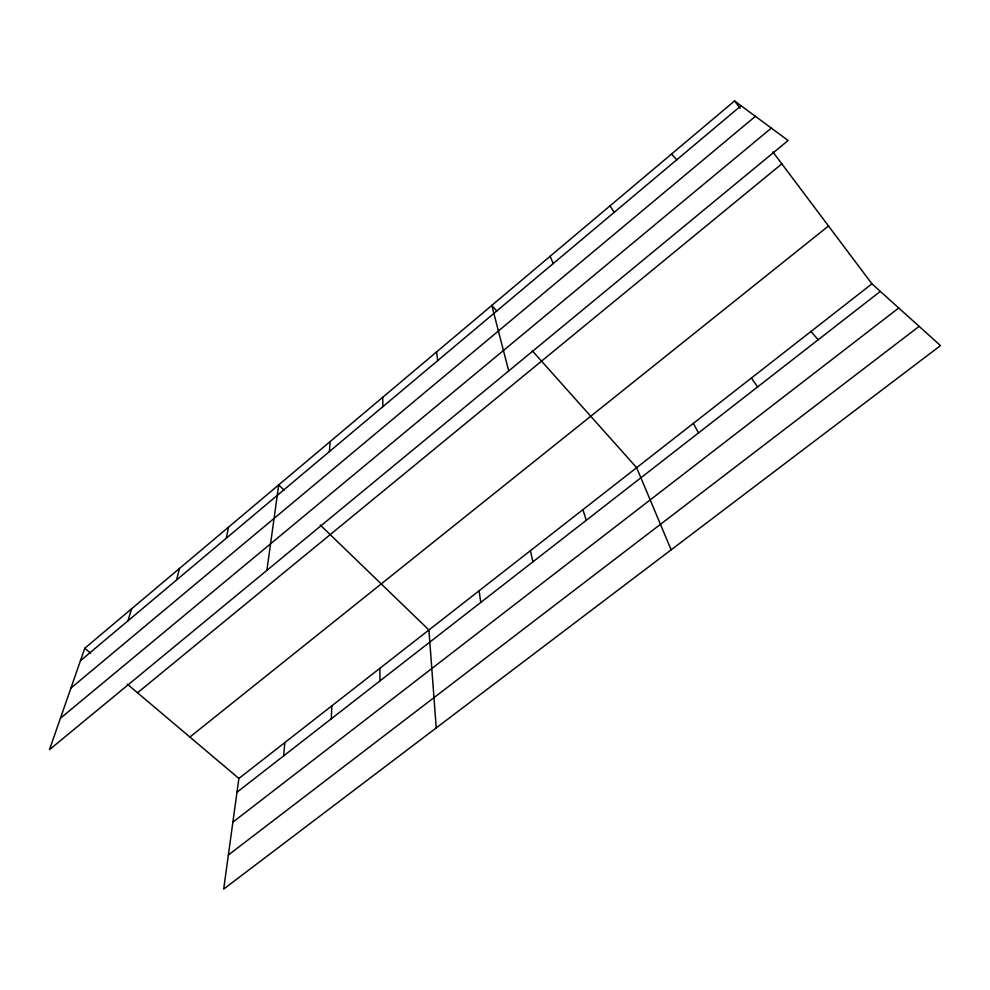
<?xml version="1.0" encoding="UTF-8"?>
<svg xmlns="http://www.w3.org/2000/svg" width="990" height="990" viewBox="0 0 990 990"><rect width="100%" height="100%" fill="white"/><g stroke="black" fill="none" stroke-linecap="round" stroke-linejoin="round"><path stroke-width="1.49" d="M331.279 718.802L331.836 705.833M329.435 451.564L330.078 441.639M283.623 755.902L284.86 742.537M266.879 570.376L278.71 484.902L284.118 490.137M871.943 283.833L238.887 778.462L223.678 889.07L940.5 345.609L871.943 283.833L772.856 151.891M226.302 538.214L228.529 527.163M176.542 580.016L179.524 568.446M127.933 620.854L131.62 608.788M84.793 648.227L49.5 749.64L788.114 140.518L734.58 100.931L84.793 648.227L90.573 653.115M80.438 660.751L741.077 105.744M70.909 688.124L755.395 116.325M60.415 718.282L771.334 128.106M137.523 692.79L781.84 163.857M189.882 737.043L828.506 225.992M237.006 792.198L880.333 291.382M232.885 822.146L898.734 307.977M228.356 855.014L919.141 326.354M127.302 684.152L238.887 778.462M320.216 524.985L428.918 629.986L436.231 727.922M671.48 154.094L676.776 159.761M496.819 311.046L491.807 305.415L508.712 370.941M532.298 350.794L636.644 467.676L671.146 549.821M810.921 331.502L818.198 339.756M734.58 100.931L740.099 108.269M751.398 378.007L757.622 386.917M610.026 205.846L614.184 212.343M693.322 423.386L698.532 432.902M550.143 256.274L553.237 263.55M582.924 509.652L586.278 520.294M530.417 550.675L532.917 561.837M479.098 590.77L480.781 602.427M436.578 351.933L437.691 360.62M382.685 397.324L382.907 406.643M379.838 668.324L379.999 680.873"/></g></svg>
